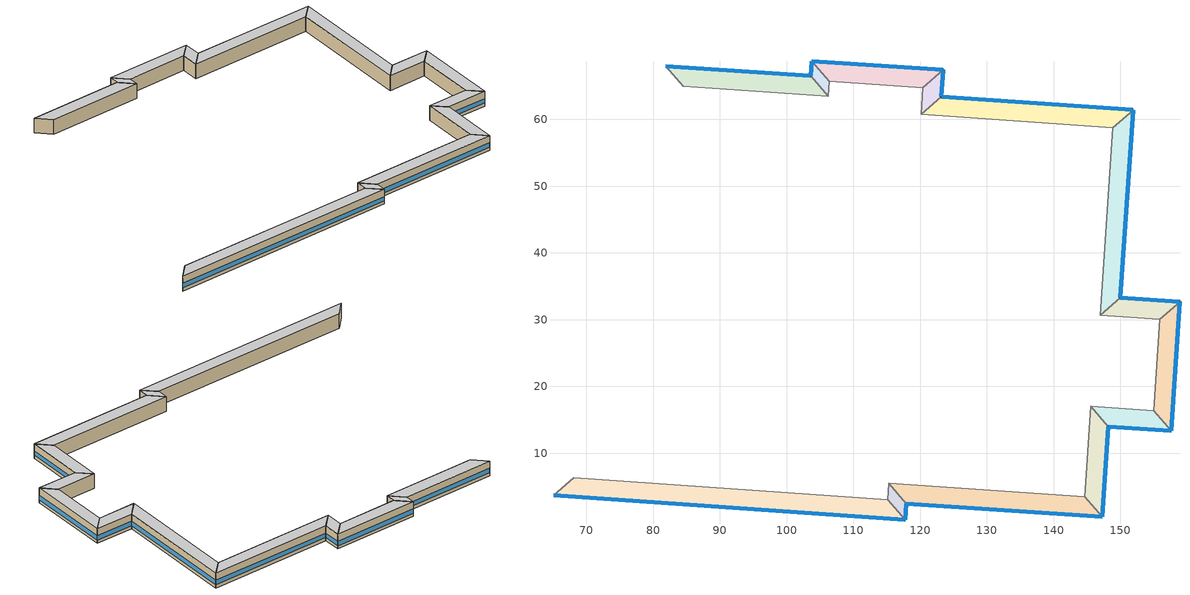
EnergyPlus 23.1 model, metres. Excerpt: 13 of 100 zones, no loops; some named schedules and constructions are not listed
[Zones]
Building Story 2 ThermalZone 10
 floor adiabatic (Typical Interior Floor): 157.59,13.33 148.22,14 145.59,17.01 154.97,16.35 z3.6
 wall outside (Typical Insulated Steel Framed Exterior Wall R-12.99): 148.22,14 157.59,13.33 z3.6:7.2
 wall adiabatic (Typical Interior Wall): 157.59,13.33 154.97,16.35 145.59,17.01 148.22,14 z3.6:7.2
 window (U 0.55 SHGC 0.25): 148.24,13.99 157.57,13.33 z4.36:5.45
 ceiling adiabatic (Typical Interior Ceiling): 154.97,16.35 145.59,17.01 148.22,14 157.59,13.33 z7.2
Building Story 2 ThermalZone 11
 floor adiabatic (Typical Interior Floor): 148.22,14 147.3,0.45 144.67,3.46 145.59,17.01 z3.6
 wall outside (Typical Insulated Steel Framed Exterior Wall R-12.99): 147.3,0.45 148.22,14 z3.6:7.2
 wall adiabatic (Typical Interior Wall): 148.22,14 145.59,17.01 144.67,3.46 147.3,0.45 z3.6:7.2
 window (U 0.55 SHGC 0.25): 147.3,0.47 148.21,13.97 z4.36:5.45
 ceiling adiabatic (Typical Interior Ceiling): 145.59,17.01 144.67,3.46 147.3,0.45 148.22,14 z7.2
Building Story 2 ThermalZone 12
 floor adiabatic (Typical Interior Floor): 147.3,0.45 117.9,2.44 115.27,5.46 144.67,3.46 z3.6
 wall outside (Typical Insulated Steel Framed Exterior Wall R-12.99): 117.9,2.44 147.3,0.45 z3.6:7.2
 wall adiabatic (Typical Interior Wall): 147.3,0.45 144.67,3.46 115.27,5.46 117.9,2.44 z3.6:7.2
 window (U 0.55 SHGC 0.25): 117.93,2.44 147.27,0.45 z4.36:5.44
 ceiling adiabatic (Typical Interior Ceiling): 144.67,3.46 115.27,5.46 117.9,2.44 147.3,0.45 z7.2
Building Story 2 ThermalZone 13
 floor adiabatic (Typical Interior Ceiling): 117.9,2.44 117.74,0 115.11,3.02 115.27,5.46 z3.6
 wall outside (Typical Insulated Steel Framed Exterior Wall R-12.99): 117.74,0 117.9,2.44 z3.6:7.2
 wall adiabatic (Typical Interior Wall): 117.9,2.44 115.27,5.46 115.11,3.02 117.74,0 z3.6:7.2
 window (U 0.55 SHGC 0.25): 117.74,0.03 117.9,2.42 z4.36:5.46
 ceiling adiabatic (Typical Interior Ceiling): 115.27,5.46 115.11,3.02 117.74,0 117.9,2.44 z7.2
Building Story 2 ThermalZone 14
 floor adiabatic (Typical Interior Ceiling): 117.74,0 65.06,3.67 68.09,6.29 115.11,3.02 z3.6
 wall outside (Typical Insulated Steel Framed Exterior Wall R-12.99): 65.06,3.67 117.74,0 z3.6:7.2
 wall adiabatic (Typical Interior Wall): 117.74,0 115.11,3.02 68.09,6.29 65.06,3.67 z3.6:7.2
 window (U 0.55 SHGC 0.25): 65.09,3.66 117.71,0 z4.36:5.44
 ceiling adiabatic (Typical Interior Ceiling): 115.11,3.02 68.09,6.29 65.06,3.67 117.74,0 z7.2
Building Story 2 ThermalZone 2
 floor adiabatic (Typical Interior Floor): 81.9,67.97 103.58,66.53 106.2,63.5 84.54,64.97 z3.6
 wall outside (Typical Insulated Steel Framed Exterior Wall R-12.99): 103.58,66.53 81.9,67.97 z3.6:7.2
 wall adiabatic (Typical Interior Wall): 81.9,67.97 84.54,64.97 106.2,63.5 103.58,66.53 z3.6:7.2
 window (U 0.55 SHGC 0.25): 103.56,66.53 81.92,67.97 z4.36:5.44
 ceiling adiabatic (Typical Interior Ceiling): 84.54,64.97 106.2,63.5 103.58,66.53 81.9,67.97 z7.2
Building Story 2 ThermalZone 3
 floor adiabatic (Typical Interior Floor): 103.58,66.53 103.75,68.75 106.37,65.72 106.2,63.5 z3.6
 wall outside (Typical Insulated Steel Framed Exterior Wall R-12.99): 103.75,68.75 103.58,66.53 z3.6:7.2
 wall adiabatic (Typical Interior Wall): 103.58,66.53 106.2,63.5 106.37,65.72 103.75,68.75 z3.6:7.2
 window (U 0.55 SHGC 0.25): 103.75,68.72 103.59,66.55 z4.36:5.47
 ceiling adiabatic (Typical Interior Ceiling): 106.2,63.5 106.37,65.72 103.75,68.75 103.58,66.53 z7.2
Building Story 2 ThermalZone 4
 floor adiabatic (Typical Interior Floor): 103.75,68.75 123.43,67.41 120.42,64.78 106.37,65.72 z3.6
 wall outside (Typical Insulated Steel Framed Exterior Wall R-12.99): 123.43,67.41 103.75,68.75 z3.6:7.2
 wall adiabatic (Typical Interior Wall): 103.75,68.75 106.37,65.72 120.42,64.78 123.43,67.41 z3.6:7.2
 window (U 0.55 SHGC 0.25): 123.4,67.42 103.78,68.75 z4.36:5.44
 ceiling adiabatic (Typical Interior Ceiling): 106.37,65.72 120.42,64.78 123.43,67.41 103.75,68.75 z7.2
Building Story 2 ThermalZone 5
 floor adiabatic (Typical Interior Floor): 123.43,67.41 123.18,63.42 120.17,60.78 120.42,64.78 z3.6
 wall outside (Typical Insulated Steel Framed Exterior Wall R-12.99): 123.18,63.42 123.43,67.41 z3.6:7.2
 wall adiabatic (Typical Interior Wall): 123.43,67.41 120.42,64.78 120.17,60.78 123.18,63.42 z3.6:7.2
 window (U 0.55 SHGC 0.25): 123.18,63.44 123.43,67.39 z4.36:5.46
 ceiling adiabatic (Typical Interior Ceiling): 120.42,64.78 120.17,60.78 123.18,63.42 123.43,67.41 z7.2
Building Story 2 ThermalZone 6
 floor adiabatic (Typical Interior Floor): 123.18,63.42 151.9,61.42 148.88,58.79 120.17,60.78 z3.6
 wall outside (Typical Insulated Steel Framed Exterior Wall R-12.99): 151.9,61.42 123.18,63.42 z3.6:7.2
 wall adiabatic (Typical Interior Wall): 123.18,63.42 120.17,60.78 148.88,58.79 151.9,61.42 z3.6:7.2
 window (U 0.55 SHGC 0.25): 151.87,61.42 123.2,63.41 z4.36:5.44
 ceiling adiabatic (Typical Interior Ceiling): 120.17,60.78 148.88,58.79 151.9,61.42 123.18,63.42 z7.2
Building Story 2 ThermalZone 7
 floor adiabatic (Typical Interior Floor): 151.9,61.42 149.97,33.32 146.95,30.7 148.88,58.79 z3.6
 wall outside (Typical Insulated Steel Framed Exterior Wall R-12.99): 149.97,33.32 151.9,61.42 z3.6:7.2
 wall adiabatic (Typical Interior Wall): 151.9,61.42 148.88,58.79 146.95,30.7 149.97,33.32 z3.6:7.2
 window (U 0.55 SHGC 0.25): 149.98,33.34 151.9,61.39 z4.36:5.44
 ceiling adiabatic (Typical Interior Ceiling): 148.88,58.79 146.95,30.7 149.97,33.32 151.9,61.42 z7.2
Building Story 2 ThermalZone 8
 floor adiabatic (Typical Interior Floor): 149.97,33.32 158.93,32.65 155.91,30.03 146.95,30.7 z3.6
 wall outside (Typical Insulated Steel Framed Exterior Wall R-12.99): 158.93,32.65 149.97,33.32 z3.6:7.2
 wall adiabatic (Typical Interior Wall): 149.97,33.32 146.95,30.7 155.91,30.03 158.93,32.65 z3.6:7.2
 window (U 0.55 SHGC 0.25): 158.91,32.66 150,33.32 z4.36:5.45
 ceiling adiabatic (Typical Interior Ceiling): 146.95,30.7 155.91,30.03 158.93,32.65 149.97,33.32 z7.2
Building Story 2 ThermalZone 9
 floor adiabatic (Typical Interior Floor): 158.93,32.65 157.59,13.33 154.97,16.35 155.91,30.03 z3.6
 wall outside (Typical Insulated Steel Framed Exterior Wall R-12.99): 157.59,13.33 158.93,32.65 z3.6:7.2
 wall adiabatic (Typical Interior Wall): 158.93,32.65 155.91,30.03 154.97,16.35 157.59,13.33 z3.6:7.2
 window (U 0.55 SHGC 0.25): 157.6,13.35 158.93,32.63 z4.36:5.44
 ceiling adiabatic (Typical Interior Ceiling): 155.91,30.03 154.97,16.35 157.59,13.33 158.93,32.65 z7.2
[Schedule:Week:Daily]
SchoolSecondary BLDG_LIGHT_OFFICE_SCH_2013 Week Rule - Jan4-Jun27: SchoolSecondary BLDG_LIGHT_OFFICE_SCH_2013 Wknd Day, SchoolSecondary BLDG_LIGHT_OFFICE_SCH_2013 Wkdy Day, SchoolSecondary BLDG_LIGHT_OFFICE_SCH_2013 Wkdy Day, SchoolSecondary BLDG_LIGHT_OFFICE_SCH_2013 Wkdy Day, SchoolSecondary BLDG_LIGHT_OFFICE_SCH_2013 Wkdy Day, SchoolSecondary BLDG_LIGHT_OFFICE_SCH_2013 Wkdy Day, SchoolSecondary BLDG_LIGHT_OFFICE_SCH_2013 Wknd Day, SchoolSecondary BLDG_LIGHT_OFFICE_SCH_2013 Default, SchoolSecondary BLDG_LIGHT_OFFICE_SCH_2013 Summer Design Day, SchoolSecondary BLDG_LIGHT_OFFICE_SCH_2013 Winter Design Day, SchoolSecondary BLDG_LIGHT_OFFICE_SCH_2013 Default, SchoolSecondary BLDG_LIGHT_OFFICE_SCH_2013 Default
SchoolSecondary BLDG_LIGHT_OFFICE_SCH_2013 Week Rule - Jun28-Jul4: SchoolSecondary BLDG_LIGHT_OFFICE_SCH_2013 Wknd Day, SchoolSecondary BLDG_LIGHT_OFFICE_SCH_2013 Wkdy Day, SchoolSecondary BLDG_LIGHT_OFFICE_SCH_2013 Wkdy Day, SchoolSecondary BLDG_LIGHT_OFFICE_SCH_2013 Wkdy Day 1, SchoolSecondary BLDG_LIGHT_OFFICE_SCH_2013 Wkdy Day 1, SchoolSecondary BLDG_LIGHT_OFFICE_SCH_2013 Wkdy Day 1, SchoolSecondary BLDG_LIGHT_OFFICE_SCH_2013 Wknd Day 1, SchoolSecondary BLDG_LIGHT_OFFICE_SCH_2013 Default, SchoolSecondary BLDG_LIGHT_OFFICE_SCH_2013 Summer Design Day, SchoolSecondary BLDG_LIGHT_OFFICE_SCH_2013 Winter Design Day, SchoolSecondary BLDG_LIGHT_OFFICE_SCH_2013 Default, SchoolSecondary BLDG_LIGHT_OFFICE_SCH_2013 Default
SchoolSecondary BLDG_LIGHT_OFFICE_SCH_2013 Week Rule - Jul5-Aug29: SchoolSecondary BLDG_LIGHT_OFFICE_SCH_2013 Wknd Day 1, SchoolSecondary BLDG_LIGHT_OFFICE_SCH_2013 Wkdy Day 1, SchoolSecondary BLDG_LIGHT_OFFICE_SCH_2013 Wkdy Day 1, SchoolSecondary BLDG_LIGHT_OFFICE_SCH_2013 Wkdy Day 1, SchoolSecondary BLDG_LIGHT_OFFICE_SCH_2013 Wkdy Day 1, SchoolSecondary BLDG_LIGHT_OFFICE_SCH_2013 Wkdy Day 1, SchoolSecondary BLDG_LIGHT_OFFICE_SCH_2013 Wknd Day 1, SchoolSecondary BLDG_LIGHT_OFFICE_SCH_2013 Default, SchoolSecondary BLDG_LIGHT_OFFICE_SCH_2013 Summer Design Day, SchoolSecondary BLDG_LIGHT_OFFICE_SCH_2013 Winter Design Day, SchoolSecondary BLDG_LIGHT_OFFICE_SCH_2013 Default, SchoolSecondary BLDG_LIGHT_OFFICE_SCH_2013 Default
SchoolSecondary BLDG_LIGHT_OFFICE_SCH_2013 Week Rule - Aug30-Sep5: SchoolSecondary BLDG_LIGHT_OFFICE_SCH_2013 Wknd Day 1, SchoolSecondary BLDG_LIGHT_OFFICE_SCH_2013 Wkdy Day 1, SchoolSecondary BLDG_LIGHT_OFFICE_SCH_2013 Wkdy Day 2, SchoolSecondary BLDG_LIGHT_OFFICE_SCH_2013 Wkdy Day 2, SchoolSecondary BLDG_LIGHT_OFFICE_SCH_2013 Wkdy Day 2, SchoolSecondary BLDG_LIGHT_OFFICE_SCH_2013 Wkdy Day 2, SchoolSecondary BLDG_LIGHT_OFFICE_SCH_2013 Default, SchoolSecondary BLDG_LIGHT_OFFICE_SCH_2013 Default, SchoolSecondary BLDG_LIGHT_OFFICE_SCH_2013 Summer Design Day, SchoolSecondary BLDG_LIGHT_OFFICE_SCH_2013 Winter Design Day, SchoolSecondary BLDG_LIGHT_OFFICE_SCH_2013 Default, SchoolSecondary BLDG_LIGHT_OFFICE_SCH_2013 Default
SchoolSecondary BLDG_LIGHT_OFFICE_SCH_2013 Week Rule - Sep6-Dec31: SchoolSecondary BLDG_LIGHT_OFFICE_SCH_2013 Default, SchoolSecondary BLDG_LIGHT_OFFICE_SCH_2013 Wkdy Day 2, SchoolSecondary BLDG_LIGHT_OFFICE_SCH_2013 Wkdy Day 2, SchoolSecondary BLDG_LIGHT_OFFICE_SCH_2013 Wkdy Day 2, SchoolSecondary BLDG_LIGHT_OFFICE_SCH_2013 Wkdy Day 2, SchoolSecondary BLDG_LIGHT_OFFICE_SCH_2013 Wkdy Day 2, SchoolSecondary BLDG_LIGHT_OFFICE_SCH_2013 Default, SchoolSecondary BLDG_LIGHT_OFFICE_SCH_2013 Default, SchoolSecondary BLDG_LIGHT_OFFICE_SCH_2013 Summer Design Day, SchoolSecondary BLDG_LIGHT_OFFICE_SCH_2013 Winter Design Day, SchoolSecondary BLDG_LIGHT_OFFICE_SCH_2013 Default, SchoolSecondary BLDG_LIGHT_OFFICE_SCH_2013 Default
SchoolSecondary BLDG_LIGHT_BATH_SCH_2013 Week Rule - Jan1-Jan3: SchoolSecondary BLDG_LIGHT_BATH_SCH_2013 Wkdy Day, SchoolSecondary BLDG_LIGHT_BATH_SCH_2013 Wkdy Day, SchoolSecondary BLDG_LIGHT_BATH_SCH_2013 Wkdy Day, SchoolSecondary BLDG_LIGHT_BATH_SCH_2013 Wkdy Day, SchoolSecondary BLDG_LIGHT_BATH_SCH_2013 Wkdy Day, SchoolSecondary BLDG_LIGHT_BATH_SCH_2013 Wkdy Day, SchoolSecondary BLDG_LIGHT_BATH_SCH_2013 Wknd Day, SchoolSecondary BLDG_LIGHT_BATH_SCH_2013 Default, SchoolSecondary BLDG_LIGHT_BATH_SCH_2013 Summer Design Day, SchoolSecondary BLDG_LIGHT_BATH_SCH_2013 Winter Design Day, SchoolSecondary BLDG_LIGHT_BATH_SCH_2013 Default, SchoolSecondary BLDG_LIGHT_BATH_SCH_2013 Default
SchoolSecondary BLDG_LIGHT_BATH_SCH_2013 Week Rule - Jan4-Jun27: SchoolSecondary BLDG_LIGHT_BATH_SCH_2013 Wknd Day, SchoolSecondary BLDG_LIGHT_BATH_SCH_2013 Wkdy Day, SchoolSecondary BLDG_LIGHT_BATH_SCH_2013 Wkdy Day, SchoolSecondary BLDG_LIGHT_BATH_SCH_2013 Wkdy Day, SchoolSecondary BLDG_LIGHT_BATH_SCH_2013 Wkdy Day, SchoolSecondary BLDG_LIGHT_BATH_SCH_2013 Wkdy Day, SchoolSecondary BLDG_LIGHT_BATH_SCH_2013 Wknd Day, SchoolSecondary BLDG_LIGHT_BATH_SCH_2013 Default, SchoolSecondary BLDG_LIGHT_BATH_SCH_2013 Summer Design Day, SchoolSecondary BLDG_LIGHT_BATH_SCH_2013 Winter Design Day, SchoolSecondary BLDG_LIGHT_BATH_SCH_2013 Default, SchoolSecondary BLDG_LIGHT_BATH_SCH_2013 Default
SchoolSecondary BLDG_LIGHT_BATH_SCH_2013 Week Rule - Jun28-Jul4: SchoolSecondary BLDG_LIGHT_BATH_SCH_2013 Wknd Day, SchoolSecondary BLDG_LIGHT_BATH_SCH_2013 Wkdy Day, SchoolSecondary BLDG_LIGHT_BATH_SCH_2013 Wkdy Day, SchoolSecondary BLDG_LIGHT_BATH_SCH_2013 Wkdy Day 1, SchoolSecondary BLDG_LIGHT_BATH_SCH_2013 Wkdy Day 1, SchoolSecondary BLDG_LIGHT_BATH_SCH_2013 Wkdy Day 1, SchoolSecondary BLDG_LIGHT_BATH_SCH_2013 Wknd Day 1, SchoolSecondary BLDG_LIGHT_BATH_SCH_2013 Default, SchoolSecondary BLDG_LIGHT_BATH_SCH_2013 Summer Design Day, SchoolSecondary BLDG_LIGHT_BATH_SCH_2013 Winter Design Day, SchoolSecondary BLDG_LIGHT_BATH_SCH_2013 Default, SchoolSecondary BLDG_LIGHT_BATH_SCH_2013 Default
SchoolSecondary BLDG_LIGHT_BATH_SCH_2013 Week Rule - Jul5-Aug29: SchoolSecondary BLDG_LIGHT_BATH_SCH_2013 Wknd Day 1, SchoolSecondary BLDG_LIGHT_BATH_SCH_2013 Wkdy Day 1, SchoolSecondary BLDG_LIGHT_BATH_SCH_2013 Wkdy Day 1, SchoolSecondary BLDG_LIGHT_BATH_SCH_2013 Wkdy Day 1, SchoolSecondary BLDG_LIGHT_BATH_SCH_2013 Wkdy Day 1, SchoolSecondary BLDG_LIGHT_BATH_SCH_2013 Wkdy Day 1, SchoolSecondary BLDG_LIGHT_BATH_SCH_2013 Wknd Day 1, SchoolSecondary BLDG_LIGHT_BATH_SCH_2013 Default, SchoolSecondary BLDG_LIGHT_BATH_SCH_2013 Summer Design Day, SchoolSecondary BLDG_LIGHT_BATH_SCH_2013 Winter Design Day, SchoolSecondary BLDG_LIGHT_BATH_SCH_2013 Default, SchoolSecondary BLDG_LIGHT_BATH_SCH_2013 Default
SchoolSecondary BLDG_LIGHT_BATH_SCH_2013 Week Rule - Aug30-Sep5: SchoolSecondary BLDG_LIGHT_BATH_SCH_2013 Wknd Day 1, SchoolSecondary BLDG_LIGHT_BATH_SCH_2013 Wkdy Day 1, SchoolSecondary BLDG_LIGHT_BATH_SCH_2013 Wkdy Day 2, SchoolSecondary BLDG_LIGHT_BATH_SCH_2013 Wkdy Day 2, SchoolSecondary BLDG_LIGHT_BATH_SCH_2013 Wkdy Day 2, SchoolSecondary BLDG_LIGHT_BATH_SCH_2013 Wkdy Day 2, SchoolSecondary BLDG_LIGHT_BATH_SCH_2013 Default, SchoolSecondary BLDG_LIGHT_BATH_SCH_2013 Default, SchoolSecondary BLDG_LIGHT_BATH_SCH_2013 Summer Design Day, SchoolSecondary BLDG_LIGHT_BATH_SCH_2013 Winter Design Day, SchoolSecondary BLDG_LIGHT_BATH_SCH_2013 Default, SchoolSecondary BLDG_LIGHT_BATH_SCH_2013 Default
SchoolSecondary BLDG_LIGHT_BATH_SCH_2013 Week Rule - Sep6-Dec31: SchoolSecondary BLDG_LIGHT_BATH_SCH_2013 Default, SchoolSecondary BLDG_LIGHT_BATH_SCH_2013 Wkdy Day 2, SchoolSecondary BLDG_LIGHT_BATH_SCH_2013 Wkdy Day 2, SchoolSecondary BLDG_LIGHT_BATH_SCH_2013 Wkdy Day 2, SchoolSecondary BLDG_LIGHT_BATH_SCH_2013 Wkdy Day 2, SchoolSecondary BLDG_LIGHT_BATH_SCH_2013 Wkdy Day 2, SchoolSecondary BLDG_LIGHT_BATH_SCH_2013 Default, SchoolSecondary BLDG_LIGHT_BATH_SCH_2013 Default, SchoolSecondary BLDG_LIGHT_BATH_SCH_2013 Summer Design Day, SchoolSecondary BLDG_LIGHT_BATH_SCH_2013 Winter Design Day, SchoolSecondary BLDG_LIGHT_BATH_SCH_2013 Default, SchoolSecondary BLDG_LIGHT_BATH_SCH_2013 Default
SchoolSecondary BLDG_OCC_SCH_Auditorium Week Rule - Jan1-Jan3: SchoolSecondary BLDG_OCC_SCH_Auditorium Wkdy|SmrDsn Day, SchoolSecondary BLDG_OCC_SCH_Auditorium Wkdy|SmrDsn Day, SchoolSecondary BLDG_OCC_SCH_Auditorium Wkdy|SmrDsn Day, SchoolSecondary BLDG_OCC_SCH_Auditorium Wkdy|SmrDsn Day, SchoolSecondary BLDG_OCC_SCH_Auditorium Wkdy|SmrDsn Day, SchoolSecondary BLDG_OCC_SCH_Auditorium Wkdy|SmrDsn Day, SchoolSecondary BLDG_OCC_SCH_Auditorium Wknd Day, SchoolSecondary BLDG_OCC_SCH_Auditorium Default, SchoolSecondary BLDG_OCC_SCH_Auditorium Summer Design Day, SchoolSecondary BLDG_OCC_SCH_Auditorium Winter Design Day, SchoolSecondary BLDG_OCC_SCH_Auditorium Default, SchoolSecondary BLDG_OCC_SCH_Auditorium Default
SchoolSecondary BLDG_OCC_SCH_Auditorium Week Rule - Jan4-Jun27: SchoolSecondary BLDG_OCC_SCH_Auditorium Wknd Day, SchoolSecondary BLDG_OCC_SCH_Auditorium Wkdy|SmrDsn Day, SchoolSecondary BLDG_OCC_SCH_Auditorium Wkdy|SmrDsn Day, SchoolSecondary BLDG_OCC_SCH_Auditorium Wkdy|SmrDsn Day, SchoolSecondary BLDG_OCC_SCH_Auditorium Wkdy|SmrDsn Day, SchoolSecondary BLDG_OCC_SCH_Auditorium Wkdy|SmrDsn Day, SchoolSecondary BLDG_OCC_SCH_Auditorium Wknd Day, SchoolSecondary BLDG_OCC_SCH_Auditorium Default, SchoolSecondary BLDG_OCC_SCH_Auditorium Summer Design Day, SchoolSecondary BLDG_OCC_SCH_Auditorium Winter Design Day, SchoolSecondary BLDG_OCC_SCH_Auditorium Default, SchoolSecondary BLDG_OCC_SCH_Auditorium Default
SchoolSecondary BLDG_OCC_SCH_Auditorium Week Rule - Jun28-Jul4: SchoolSecondary BLDG_OCC_SCH_Auditorium Wknd Day, SchoolSecondary BLDG_OCC_SCH_Auditorium Wkdy|SmrDsn Day, SchoolSecondary BLDG_OCC_SCH_Auditorium Wkdy|SmrDsn Day, SchoolSecondary BLDG_OCC_SCH_Auditorium Wkdy|SmrDsn Day 1, SchoolSecondary BLDG_OCC_SCH_Auditorium Wkdy|SmrDsn Day 1, SchoolSecondary BLDG_OCC_SCH_Auditorium Wkdy|SmrDsn Day 1, SchoolSecondary BLDG_OCC_SCH_Auditorium Wknd Day 1, SchoolSecondary BLDG_OCC_SCH_Auditorium Default, SchoolSecondary BLDG_OCC_SCH_Auditorium Summer Design Day, SchoolSecondary BLDG_OCC_SCH_Auditorium Winter Design Day, SchoolSecondary BLDG_OCC_SCH_Auditorium Default, SchoolSecondary BLDG_OCC_SCH_Auditorium Default
SchoolSecondary BLDG_OCC_SCH_Auditorium Week Rule - Jul5-Aug29: SchoolSecondary BLDG_OCC_SCH_Auditorium Wknd Day 1, SchoolSecondary BLDG_OCC_SCH_Auditorium Wkdy|SmrDsn Day 1, SchoolSecondary BLDG_OCC_SCH_Auditorium Wkdy|SmrDsn Day 1, SchoolSecondary BLDG_OCC_SCH_Auditorium Wkdy|SmrDsn Day 1, SchoolSecondary BLDG_OCC_SCH_Auditorium Wkdy|SmrDsn Day 1, SchoolSecondary BLDG_OCC_SCH_Auditorium Wkdy|SmrDsn Day 1, SchoolSecondary BLDG_OCC_SCH_Auditorium Wknd Day 1, SchoolSecondary BLDG_OCC_SCH_Auditorium Default, SchoolSecondary BLDG_OCC_SCH_Auditorium Summer Design Day, SchoolSecondary BLDG_OCC_SCH_Auditorium Winter Design Day, SchoolSecondary BLDG_OCC_SCH_Auditorium Default, SchoolSecondary BLDG_OCC_SCH_Auditorium Default
SchoolSecondary BLDG_OCC_SCH_Auditorium Week Rule - Aug30-Sep5: SchoolSecondary BLDG_OCC_SCH_Auditorium Wknd Day 1, SchoolSecondary BLDG_OCC_SCH_Auditorium Wkdy|SmrDsn Day 1, SchoolSecondary BLDG_OCC_SCH_Auditorium Wkdy|SmrDsn Day 2, SchoolSecondary BLDG_OCC_SCH_Auditorium Wkdy|SmrDsn Day 2, SchoolSecondary BLDG_OCC_SCH_Auditorium Wkdy|SmrDsn Day 2, SchoolSecondary BLDG_OCC_SCH_Auditorium Wkdy|SmrDsn Day 2, SchoolSecondary BLDG_OCC_SCH_Auditorium Default, SchoolSecondary BLDG_OCC_SCH_Auditorium Default, SchoolSecondary BLDG_OCC_SCH_Auditorium Summer Design Day, SchoolSecondary BLDG_OCC_SCH_Auditorium Winter Design Day, SchoolSecondary BLDG_OCC_SCH_Auditorium Default, SchoolSecondary BLDG_OCC_SCH_Auditorium Default
SchoolSecondary BLDG_OCC_SCH_Auditorium Week Rule - Sep6-Dec31: SchoolSecondary BLDG_OCC_SCH_Auditorium Default, SchoolSecondary BLDG_OCC_SCH_Auditorium Wkdy|SmrDsn Day 2, SchoolSecondary BLDG_OCC_SCH_Auditorium Wkdy|SmrDsn Day 2, SchoolSecondary BLDG_OCC_SCH_Auditorium Wkdy|SmrDsn Day 2, SchoolSecondary BLDG_OCC_SCH_Auditorium Wkdy|SmrDsn Day 2, SchoolSecondary BLDG_OCC_SCH_Auditorium Wkdy|SmrDsn Day 2, SchoolSecondary BLDG_OCC_SCH_Auditorium Default, SchoolSecondary BLDG_OCC_SCH_Auditorium Default, SchoolSecondary BLDG_OCC_SCH_Auditorium Summer Design Day, SchoolSecondary BLDG_OCC_SCH_Auditorium Winter Design Day, SchoolSecondary BLDG_OCC_SCH_Auditorium Default, SchoolSecondary BLDG_OCC_SCH_Auditorium Default
SchoolSecondary BLDG_OCC_SCH_Cafeteria Week Rule - Jan1-Jan3: SchoolSecondary BLDG_OCC_SCH_Cafeteria Wkdy|SmrDsn Day, SchoolSecondary BLDG_OCC_SCH_Cafeteria Wkdy|SmrDsn Day, SchoolSecondary BLDG_OCC_SCH_Cafeteria Wkdy|SmrDsn Day, SchoolSecondary BLDG_OCC_SCH_Cafeteria Wkdy|SmrDsn Day, SchoolSecondary BLDG_OCC_SCH_Cafeteria Wkdy|SmrDsn Day, SchoolSecondary BLDG_OCC_SCH_Cafeteria Wkdy|SmrDsn Day, SchoolSecondary BLDG_OCC_SCH_Cafeteria Wknd Day, SchoolSecondary BLDG_OCC_SCH_Cafeteria Default, SchoolSecondary BLDG_OCC_SCH_Cafeteria Summer Design Day, SchoolSecondary BLDG_OCC_SCH_Cafeteria Winter Design Day, SchoolSecondary BLDG_OCC_SCH_Cafeteria Default, SchoolSecondary BLDG_OCC_SCH_Cafeteria Default
SchoolSecondary BLDG_OCC_SCH_Cafeteria Week Rule - Jan4-Jun27: SchoolSecondary BLDG_OCC_SCH_Cafeteria Wknd Day, SchoolSecondary BLDG_OCC_SCH_Cafeteria Wkdy|SmrDsn Day, SchoolSecondary BLDG_OCC_SCH_Cafeteria Wkdy|SmrDsn Day, SchoolSecondary BLDG_OCC_SCH_Cafeteria Wkdy|SmrDsn Day, SchoolSecondary BLDG_OCC_SCH_Cafeteria Wkdy|SmrDsn Day, SchoolSecondary BLDG_OCC_SCH_Cafeteria Wkdy|SmrDsn Day, SchoolSecondary BLDG_OCC_SCH_Cafeteria Wknd Day, SchoolSecondary BLDG_OCC_SCH_Cafeteria Default, SchoolSecondary BLDG_OCC_SCH_Cafeteria Summer Design Day, SchoolSecondary BLDG_OCC_SCH_Cafeteria Winter Design Day, SchoolSecondary BLDG_OCC_SCH_Cafeteria Default, SchoolSecondary BLDG_OCC_SCH_Cafeteria Default
SchoolSecondary BLDG_OCC_SCH_Cafeteria Week Rule - Jun28-Jul4: SchoolSecondary BLDG_OCC_SCH_Cafeteria Wknd Day, SchoolSecondary BLDG_OCC_SCH_Cafeteria Wkdy|SmrDsn Day, SchoolSecondary BLDG_OCC_SCH_Cafeteria Wkdy|SmrDsn Day, SchoolSecondary BLDG_OCC_SCH_Cafeteria Wkdy|SmrDsn Day 1, SchoolSecondary BLDG_OCC_SCH_Cafeteria Wkdy|SmrDsn Day 1, SchoolSecondary BLDG_OCC_SCH_Cafeteria Wkdy|SmrDsn Day 1, SchoolSecondary BLDG_OCC_SCH_Cafeteria Wknd Day 1, SchoolSecondary BLDG_OCC_SCH_Cafeteria Default, SchoolSecondary BLDG_OCC_SCH_Cafeteria Summer Design Day, SchoolSecondary BLDG_OCC_SCH_Cafeteria Winter Design Day, SchoolSecondary BLDG_OCC_SCH_Cafeteria Default, SchoolSecondary BLDG_OCC_SCH_Cafeteria Default
SchoolSecondary BLDG_OCC_SCH_Cafeteria Week Rule - Jul5-Aug29: SchoolSecondary BLDG_OCC_SCH_Cafeteria Wknd Day 1, SchoolSecondary BLDG_OCC_SCH_Cafeteria Wkdy|SmrDsn Day 1, SchoolSecondary BLDG_OCC_SCH_Cafeteria Wkdy|SmrDsn Day 1, SchoolSecondary BLDG_OCC_SCH_Cafeteria Wkdy|SmrDsn Day 1, SchoolSecondary BLDG_OCC_SCH_Cafeteria Wkdy|SmrDsn Day 1, SchoolSecondary BLDG_OCC_SCH_Cafeteria Wkdy|SmrDsn Day 1, SchoolSecondary BLDG_OCC_SCH_Cafeteria Wknd Day 1, SchoolSecondary BLDG_OCC_SCH_Cafeteria Default, SchoolSecondary BLDG_OCC_SCH_Cafeteria Summer Design Day, SchoolSecondary BLDG_OCC_SCH_Cafeteria Winter Design Day, SchoolSecondary BLDG_OCC_SCH_Cafeteria Default, SchoolSecondary BLDG_OCC_SCH_Cafeteria Default
SchoolSecondary BLDG_OCC_SCH_Cafeteria Week Rule - Aug30-Sep5: SchoolSecondary BLDG_OCC_SCH_Cafeteria Wknd Day 1, SchoolSecondary BLDG_OCC_SCH_Cafeteria Wkdy|SmrDsn Day 1, SchoolSecondary BLDG_OCC_SCH_Cafeteria Wkdy|SmrDsn Day 2, SchoolSecondary BLDG_OCC_SCH_Cafeteria Wkdy|SmrDsn Day 2, SchoolSecondary BLDG_OCC_SCH_Cafeteria Wkdy|SmrDsn Day 2, SchoolSecondary BLDG_OCC_SCH_Cafeteria Wkdy|SmrDsn Day 2, SchoolSecondary BLDG_OCC_SCH_Cafeteria Default, SchoolSecondary BLDG_OCC_SCH_Cafeteria Default, SchoolSecondary BLDG_OCC_SCH_Cafeteria Summer Design Day, SchoolSecondary BLDG_OCC_SCH_Cafeteria Winter Design Day, SchoolSecondary BLDG_OCC_SCH_Cafeteria Default, SchoolSecondary BLDG_OCC_SCH_Cafeteria Default
SchoolSecondary BLDG_OCC_SCH_Cafeteria Week Rule - Sep6-Dec31: SchoolSecondary BLDG_OCC_SCH_Cafeteria Default, SchoolSecondary BLDG_OCC_SCH_Cafeteria Wkdy|SmrDsn Day 2, SchoolSecondary BLDG_OCC_SCH_Cafeteria Wkdy|SmrDsn Day 2, SchoolSecondary BLDG_OCC_SCH_Cafeteria Wkdy|SmrDsn Day 2, SchoolSecondary BLDG_OCC_SCH_Cafeteria Wkdy|SmrDsn Day 2, SchoolSecondary BLDG_OCC_SCH_Cafeteria Wkdy|SmrDsn Day 2, SchoolSecondary BLDG_OCC_SCH_Cafeteria Default, SchoolSecondary BLDG_OCC_SCH_Cafeteria Default, SchoolSecondary BLDG_OCC_SCH_Cafeteria Summer Design Day, SchoolSecondary BLDG_OCC_SCH_Cafeteria Winter Design Day, SchoolSecondary BLDG_OCC_SCH_Cafeteria Default, SchoolSecondary BLDG_OCC_SCH_Cafeteria Default
SchoolSecondary BLDG_OCC_SCH_Extend Week Rule - Jan1-Jan3: SchoolSecondary BLDG_OCC_SCH_Extend Wkdy|SmrDsn Day, SchoolSecondary BLDG_OCC_SCH_Extend Wkdy|SmrDsn Day, SchoolSecondary BLDG_OCC_SCH_Extend Wkdy|SmrDsn Day, SchoolSecondary BLDG_OCC_SCH_Extend Wkdy|SmrDsn Day, SchoolSecondary BLDG_OCC_SCH_Extend Wkdy|SmrDsn Day, SchoolSecondary BLDG_OCC_SCH_Extend Wkdy|SmrDsn Day, SchoolSecondary BLDG_OCC_SCH_Extend Wknd Day, SchoolSecondary BLDG_OCC_SCH_Extend Default, SchoolSecondary BLDG_OCC_SCH_Extend Summer Design Day, SchoolSecondary BLDG_OCC_SCH_Extend Winter Design Day, SchoolSecondary BLDG_OCC_SCH_Extend Default, SchoolSecondary BLDG_OCC_SCH_Extend Default
SchoolSecondary BLDG_OCC_SCH_Extend Week Rule - Jan4-Jun27: SchoolSecondary BLDG_OCC_SCH_Extend Wknd Day, SchoolSecondary BLDG_OCC_SCH_Extend Wkdy|SmrDsn Day, SchoolSecondary BLDG_OCC_SCH_Extend Wkdy|SmrDsn Day, SchoolSecondary BLDG_OCC_SCH_Extend Wkdy|SmrDsn Day, SchoolSecondary BLDG_OCC_SCH_Extend Wkdy|SmrDsn Day, SchoolSecondary BLDG_OCC_SCH_Extend Wkdy|SmrDsn Day, SchoolSecondary BLDG_OCC_SCH_Extend Wknd Day, SchoolSecondary BLDG_OCC_SCH_Extend Default, SchoolSecondary BLDG_OCC_SCH_Extend Summer Design Day, SchoolSecondary BLDG_OCC_SCH_Extend Winter Design Day, SchoolSecondary BLDG_OCC_SCH_Extend Default, SchoolSecondary BLDG_OCC_SCH_Extend Default
SchoolSecondary BLDG_OCC_SCH_Extend Week Rule - Jun28-Jul4: SchoolSecondary BLDG_OCC_SCH_Extend Wknd Day, SchoolSecondary BLDG_OCC_SCH_Extend Wkdy|SmrDsn Day, SchoolSecondary BLDG_OCC_SCH_Extend Wkdy|SmrDsn Day, SchoolSecondary BLDG_OCC_SCH_Extend Wkdy|SmrDsn Day 1, SchoolSecondary BLDG_OCC_SCH_Extend Wkdy|SmrDsn Day 1, SchoolSecondary BLDG_OCC_SCH_Extend Wkdy|SmrDsn Day 1, SchoolSecondary BLDG_OCC_SCH_Extend Wknd Day 1, SchoolSecondary BLDG_OCC_SCH_Extend Default, SchoolSecondary BLDG_OCC_SCH_Extend Summer Design Day, SchoolSecondary BLDG_OCC_SCH_Extend Winter Design Day, SchoolSecondary BLDG_OCC_SCH_Extend Default, SchoolSecondary BLDG_OCC_SCH_Extend Default
SchoolSecondary BLDG_OCC_SCH_Extend Week Rule - Jul5-Aug29: SchoolSecondary BLDG_OCC_SCH_Extend Wknd Day 1, SchoolSecondary BLDG_OCC_SCH_Extend Wkdy|SmrDsn Day 1, SchoolSecondary BLDG_OCC_SCH_Extend Wkdy|SmrDsn Day 1, SchoolSecondary BLDG_OCC_SCH_Extend Wkdy|SmrDsn Day 1, SchoolSecondary BLDG_OCC_SCH_Extend Wkdy|SmrDsn Day 1, SchoolSecondary BLDG_OCC_SCH_Extend Wkdy|SmrDsn Day 1, SchoolSecondary BLDG_OCC_SCH_Extend Wknd Day 1, SchoolSecondary BLDG_OCC_SCH_Extend Default, SchoolSecondary BLDG_OCC_SCH_Extend Summer Design Day, SchoolSecondary BLDG_OCC_SCH_Extend Winter Design Day, SchoolSecondary BLDG_OCC_SCH_Extend Default, SchoolSecondary BLDG_OCC_SCH_Extend Default
SchoolSecondary BLDG_OCC_SCH_Extend Week Rule - Aug30-Sep5: SchoolSecondary BLDG_OCC_SCH_Extend Wknd Day 1, SchoolSecondary BLDG_OCC_SCH_Extend Wkdy|SmrDsn Day 1, SchoolSecondary BLDG_OCC_SCH_Extend Wkdy|SmrDsn Day 2, SchoolSecondary BLDG_OCC_SCH_Extend Wkdy|SmrDsn Day 2, SchoolSecondary BLDG_OCC_SCH_Extend Wkdy|SmrDsn Day 2, SchoolSecondary BLDG_OCC_SCH_Extend Wkdy|SmrDsn Day 2, SchoolSecondary BLDG_OCC_SCH_Extend Default, SchoolSecondary BLDG_OCC_SCH_Extend Default, SchoolSecondary BLDG_OCC_SCH_Extend Summer Design Day, SchoolSecondary BLDG_OCC_SCH_Extend Winter Design Day, SchoolSecondary BLDG_OCC_SCH_Extend Default, SchoolSecondary BLDG_OCC_SCH_Extend Default
SchoolSecondary BLDG_OCC_SCH_Extend Week Rule - Sep6-Dec31: SchoolSecondary BLDG_OCC_SCH_Extend Default, SchoolSecondary BLDG_OCC_SCH_Extend Wkdy|SmrDsn Day 2, SchoolSecondary BLDG_OCC_SCH_Extend Wkdy|SmrDsn Day 2, SchoolSecondary BLDG_OCC_SCH_Extend Wkdy|SmrDsn Day 2, SchoolSecondary BLDG_OCC_SCH_Extend Wkdy|SmrDsn Day 2, SchoolSecondary BLDG_OCC_SCH_Extend Wkdy|SmrDsn Day 2, SchoolSecondary BLDG_OCC_SCH_Extend Default, SchoolSecondary BLDG_OCC_SCH_Extend Default, SchoolSecondary BLDG_OCC_SCH_Extend Summer Design Day, SchoolSecondary BLDG_OCC_SCH_Extend Winter Design Day, SchoolSecondary BLDG_OCC_SCH_Extend Default, SchoolSecondary BLDG_OCC_SCH_Extend Default
SchoolSecondary BLDG_OCC_SCH_Gym Week Rule - Jan4-Jun27: SchoolSecondary BLDG_OCC_SCH_Gym Wknd Day, SchoolSecondary BLDG_OCC_SCH_Gym Wkdy|SmrDsn Day, SchoolSecondary BLDG_OCC_SCH_Gym Wkdy|SmrDsn Day, SchoolSecondary BLDG_OCC_SCH_Gym Wkdy|SmrDsn Day, SchoolSecondary BLDG_OCC_SCH_Gym Wkdy|SmrDsn Day, SchoolSecondary BLDG_OCC_SCH_Gym Wkdy|SmrDsn Day, SchoolSecondary BLDG_OCC_SCH_Gym Wknd Day, SchoolSecondary BLDG_OCC_SCH_Gym Default, SchoolSecondary BLDG_OCC_SCH_Gym Summer Design Day, SchoolSecondary BLDG_OCC_SCH_Gym Winter Design Day, SchoolSecondary BLDG_OCC_SCH_Gym Default, SchoolSecondary BLDG_OCC_SCH_Gym Default
SchoolSecondary BLDG_OCC_SCH_Gym Week Rule - Jun28-Jul4: SchoolSecondary BLDG_OCC_SCH_Gym Wknd Day, SchoolSecondary BLDG_OCC_SCH_Gym Wkdy|SmrDsn Day, SchoolSecondary BLDG_OCC_SCH_Gym Wkdy|SmrDsn Day, SchoolSecondary BLDG_OCC_SCH_Gym Wkdy|SmrDsn Day 1, SchoolSecondary BLDG_OCC_SCH_Gym Wkdy|SmrDsn Day 1, SchoolSecondary BLDG_OCC_SCH_Gym Wkdy|SmrDsn Day 1, SchoolSecondary BLDG_OCC_SCH_Gym Wknd Day 1, SchoolSecondary BLDG_OCC_SCH_Gym Default, SchoolSecondary BLDG_OCC_SCH_Gym Summer Design Day, SchoolSecondary BLDG_OCC_SCH_Gym Winter Design Day, SchoolSecondary BLDG_OCC_SCH_Gym Default, SchoolSecondary BLDG_OCC_SCH_Gym Default
SchoolSecondary BLDG_OCC_SCH_Gym Week Rule - Jul5-Aug29: SchoolSecondary BLDG_OCC_SCH_Gym Wknd Day 1, SchoolSecondary BLDG_OCC_SCH_Gym Wkdy|SmrDsn Day 1, SchoolSecondary BLDG_OCC_SCH_Gym Wkdy|SmrDsn Day 1, SchoolSecondary BLDG_OCC_SCH_Gym Wkdy|SmrDsn Day 1, SchoolSecondary BLDG_OCC_SCH_Gym Wkdy|SmrDsn Day 1, SchoolSecondary BLDG_OCC_SCH_Gym Wkdy|SmrDsn Day 1, SchoolSecondary BLDG_OCC_SCH_Gym Wknd Day 1, SchoolSecondary BLDG_OCC_SCH_Gym Default, SchoolSecondary BLDG_OCC_SCH_Gym Summer Design Day, SchoolSecondary BLDG_OCC_SCH_Gym Winter Design Day, SchoolSecondary BLDG_OCC_SCH_Gym Default, SchoolSecondary BLDG_OCC_SCH_Gym Default
SchoolSecondary BLDG_OCC_SCH_Gym Week Rule - Aug30-Sep5: SchoolSecondary BLDG_OCC_SCH_Gym Wknd Day 1, SchoolSecondary BLDG_OCC_SCH_Gym Wkdy|SmrDsn Day 1, SchoolSecondary BLDG_OCC_SCH_Gym Wkdy|SmrDsn Day 2, SchoolSecondary BLDG_OCC_SCH_Gym Wkdy|SmrDsn Day 2, SchoolSecondary BLDG_OCC_SCH_Gym Wkdy|SmrDsn Day 2, SchoolSecondary BLDG_OCC_SCH_Gym Wkdy|SmrDsn Day 2, SchoolSecondary BLDG_OCC_SCH_Gym Default, SchoolSecondary BLDG_OCC_SCH_Gym Default, SchoolSecondary BLDG_OCC_SCH_Gym Summer Design Day, SchoolSecondary BLDG_OCC_SCH_Gym Winter Design Day, SchoolSecondary BLDG_OCC_SCH_Gym Default, SchoolSecondary BLDG_OCC_SCH_Gym Default
SchoolSecondary BLDG_OCC_SCH_Gym Week Rule - Sep6-Dec31: SchoolSecondary BLDG_OCC_SCH_Gym Default, SchoolSecondary BLDG_OCC_SCH_Gym Wkdy|SmrDsn Day 2, SchoolSecondary BLDG_OCC_SCH_Gym Wkdy|SmrDsn Day 2, SchoolSecondary BLDG_OCC_SCH_Gym Wkdy|SmrDsn Day 2, SchoolSecondary BLDG_OCC_SCH_Gym Wkdy|SmrDsn Day 2, SchoolSecondary BLDG_OCC_SCH_Gym Wkdy|SmrDsn Day 2, SchoolSecondary BLDG_OCC_SCH_Gym Default, SchoolSecondary BLDG_OCC_SCH_Gym Default, SchoolSecondary BLDG_OCC_SCH_Gym Summer Design Day, SchoolSecondary BLDG_OCC_SCH_Gym Winter Design Day, SchoolSecondary BLDG_OCC_SCH_Gym Default, SchoolSecondary BLDG_OCC_SCH_Gym Default
SchoolSecondary BLDG_OCC_SCH_Offices Week Rule - Jan1-Jan3: SchoolSecondary BLDG_OCC_SCH_Offices Wkdy|SmrDsn Day, SchoolSecondary BLDG_OCC_SCH_Offices Wkdy|SmrDsn Day, SchoolSecondary BLDG_OCC_SCH_Offices Wkdy|SmrDsn Day, SchoolSecondary BLDG_OCC_SCH_Offices Wkdy|SmrDsn Day, SchoolSecondary BLDG_OCC_SCH_Offices Wkdy|SmrDsn Day, SchoolSecondary BLDG_OCC_SCH_Offices Wkdy|SmrDsn Day, SchoolSecondary BLDG_OCC_SCH_Offices Wknd Day, SchoolSecondary BLDG_OCC_SCH_Offices Default, SchoolSecondary BLDG_OCC_SCH_Offices Summer Design Day, SchoolSecondary BLDG_OCC_SCH_Offices Winter Design Day, SchoolSecondary BLDG_OCC_SCH_Offices Default, SchoolSecondary BLDG_OCC_SCH_Offices Default
SchoolSecondary BLDG_OCC_SCH_Offices Week Rule - Jan4-Jun27: SchoolSecondary BLDG_OCC_SCH_Offices Wknd Day, SchoolSecondary BLDG_OCC_SCH_Offices Wkdy|SmrDsn Day, SchoolSecondary BLDG_OCC_SCH_Offices Wkdy|SmrDsn Day, SchoolSecondary BLDG_OCC_SCH_Offices Wkdy|SmrDsn Day, SchoolSecondary BLDG_OCC_SCH_Offices Wkdy|SmrDsn Day, SchoolSecondary BLDG_OCC_SCH_Offices Wkdy|SmrDsn Day, SchoolSecondary BLDG_OCC_SCH_Offices Wknd Day, SchoolSecondary BLDG_OCC_SCH_Offices Default, SchoolSecondary BLDG_OCC_SCH_Offices Summer Design Day, SchoolSecondary BLDG_OCC_SCH_Offices Winter Design Day, SchoolSecondary BLDG_OCC_SCH_Offices Default, SchoolSecondary BLDG_OCC_SCH_Offices Default
SchoolSecondary BLDG_OCC_SCH_Offices Week Rule - Jun28-Jul4: SchoolSecondary BLDG_OCC_SCH_Offices Wknd Day, SchoolSecondary BLDG_OCC_SCH_Offices Wkdy|SmrDsn Day, SchoolSecondary BLDG_OCC_SCH_Offices Wkdy|SmrDsn Day, SchoolSecondary BLDG_OCC_SCH_Offices Wkdy|SmrDsn Day 1, SchoolSecondary BLDG_OCC_SCH_Offices Wkdy|SmrDsn Day 1, SchoolSecondary BLDG_OCC_SCH_Offices Wkdy|SmrDsn Day 1, SchoolSecondary BLDG_OCC_SCH_Offices Wknd Day 1, SchoolSecondary BLDG_OCC_SCH_Offices Default, SchoolSecondary BLDG_OCC_SCH_Offices Summer Design Day, SchoolSecondary BLDG_OCC_SCH_Offices Winter Design Day, SchoolSecondary BLDG_OCC_SCH_Offices Default, SchoolSecondary BLDG_OCC_SCH_Offices Default
SchoolSecondary BLDG_OCC_SCH_Offices Week Rule - Jul5-Aug29: SchoolSecondary BLDG_OCC_SCH_Offices Wknd Day 1, SchoolSecondary BLDG_OCC_SCH_Offices Wkdy|SmrDsn Day 1, SchoolSecondary BLDG_OCC_SCH_Offices Wkdy|SmrDsn Day 1, SchoolSecondary BLDG_OCC_SCH_Offices Wkdy|SmrDsn Day 1, SchoolSecondary BLDG_OCC_SCH_Offices Wkdy|SmrDsn Day 1, SchoolSecondary BLDG_OCC_SCH_Offices Wkdy|SmrDsn Day 1, SchoolSecondary BLDG_OCC_SCH_Offices Wknd Day 1, SchoolSecondary BLDG_OCC_SCH_Offices Default, SchoolSecondary BLDG_OCC_SCH_Offices Summer Design Day, SchoolSecondary BLDG_OCC_SCH_Offices Winter Design Day, SchoolSecondary BLDG_OCC_SCH_Offices Default, SchoolSecondary BLDG_OCC_SCH_Offices Default
SchoolSecondary BLDG_OCC_SCH_Offices Week Rule - Aug30-Sep5: SchoolSecondary BLDG_OCC_SCH_Offices Wknd Day 1, SchoolSecondary BLDG_OCC_SCH_Offices Wkdy|SmrDsn Day 1, SchoolSecondary BLDG_OCC_SCH_Offices Wkdy|SmrDsn Day 2, SchoolSecondary BLDG_OCC_SCH_Offices Wkdy|SmrDsn Day 2, SchoolSecondary BLDG_OCC_SCH_Offices Wkdy|SmrDsn Day 2, SchoolSecondary BLDG_OCC_SCH_Offices Wkdy|SmrDsn Day 2, SchoolSecondary BLDG_OCC_SCH_Offices Default, SchoolSecondary BLDG_OCC_SCH_Offices Default, SchoolSecondary BLDG_OCC_SCH_Offices Summer Design Day, SchoolSecondary BLDG_OCC_SCH_Offices Winter Design Day, SchoolSecondary BLDG_OCC_SCH_Offices Default, SchoolSecondary BLDG_OCC_SCH_Offices Default
SchoolSecondary BLDG_OCC_SCH_Offices Week Rule - Sep6-Dec31: SchoolSecondary BLDG_OCC_SCH_Offices Default, SchoolSecondary BLDG_OCC_SCH_Offices Wkdy|SmrDsn Day 2, SchoolSecondary BLDG_OCC_SCH_Offices Wkdy|SmrDsn Day 2, SchoolSecondary BLDG_OCC_SCH_Offices Wkdy|SmrDsn Day 2, SchoolSecondary BLDG_OCC_SCH_Offices Wkdy|SmrDsn Day 2, SchoolSecondary BLDG_OCC_SCH_Offices Wkdy|SmrDsn Day 2, SchoolSecondary BLDG_OCC_SCH_Offices Default, SchoolSecondary BLDG_OCC_SCH_Offices Default, SchoolSecondary BLDG_OCC_SCH_Offices Summer Design Day, SchoolSecondary BLDG_OCC_SCH_Offices Winter Design Day, SchoolSecondary BLDG_OCC_SCH_Offices Default, SchoolSecondary BLDG_OCC_SCH_Offices Default
Elevator Schedule 3 Week Rule - Jan1-Jan3: 75 space(s) Occ Sch Thursday 19, 75 space(s) Occ Sch Thursday 19, 75 space(s) Occ Sch Thursday 19, 75 space(s) Occ Sch Thursday 19, 75 space(s) Occ Sch Thursday 19, 75 space(s) Occ Sch Friday 19, 75 space(s) Occ Sch Saturday 3, 75 space(s) Occ Sch Default 3, 75 space(s) Occ Sch Summer Design Day 3, 75 space(s) Occ Sch Winter Design Day 3, 75 space(s) Occ Sch Default 3, 75 space(s) Occ Sch Default 3
Elevator Schedule 3 Week Rule - Jan4-Jun13: 75 space(s) Occ Sch Sunday 3, 75 space(s) Occ Sch Default 3, 75 space(s) Occ Sch Tuesday 19, 75 space(s) Occ Sch Wednesday 19, 75 space(s) Occ Sch Thursday 19, 75 space(s) Occ Sch Friday 19, 75 space(s) Occ Sch Saturday 3, 75 space(s) Occ Sch Default 3, 75 space(s) Occ Sch Summer Design Day 3, 75 space(s) Occ Sch Winter Design Day 3, 75 space(s) Occ Sch Default 3, 75 space(s) Occ Sch Default 3
Elevator Schedule 3 Week Rule - Jun14-Jun20: 75 space(s) Occ Sch Sunday 3, 75 space(s) Occ Sch Default 3, 75 space(s) Occ Sch Tuesday 18, 75 space(s) Occ Sch Wednesday 18, 75 space(s) Occ Sch Thursday 18, 75 space(s) Occ Sch Friday 18, 75 space(s) Occ Sch Saturday 3, 75 space(s) Occ Sch Default 3, 75 space(s) Occ Sch Summer Design Day 3, 75 space(s) Occ Sch Winter Design Day 3, 75 space(s) Occ Sch Default 3, 75 space(s) Occ Sch Default 3
Elevator Schedule 3 Week Rule - Jun21-Jun27: 75 space(s) Occ Sch Sunday 3, 75 space(s) Occ Sch Monday 16, 75 space(s) Occ Sch Tuesday 18, 75 space(s) Occ Sch Wednesday 18, 75 space(s) Occ Sch Thursday 18, 75 space(s) Occ Sch Friday 18, 75 space(s) Occ Sch Saturday 3, 75 space(s) Occ Sch Default 3, 75 space(s) Occ Sch Summer Design Day 3, 75 space(s) Occ Sch Winter Design Day 3, 75 space(s) Occ Sch Default 3, 75 space(s) Occ Sch Default 3
Elevator Schedule 3 Week Rule - Jun28-Jul4: 75 space(s) Occ Sch Sunday 3, 75 space(s) Occ Sch Monday 16, 75 space(s) Occ Sch Tuesday 18, 75 space(s) Occ Sch Wednesday 17, 75 space(s) Occ Sch Thursday 17, 75 space(s) Occ Sch Friday 17, 75 space(s) Occ Sch Saturday 3, 75 space(s) Occ Sch Default 3, 75 space(s) Occ Sch Summer Design Day 3, 75 space(s) Occ Sch Winter Design Day 3, 75 space(s) Occ Sch Default 3, 75 space(s) Occ Sch Default 3
Elevator Schedule 3 Week Rule - Jul5-Aug29: 75 space(s) Occ Sch Sunday 3, 75 space(s) Occ Sch Monday 15, 75 space(s) Occ Sch Tuesday 17, 75 space(s) Occ Sch Wednesday 17, 75 space(s) Occ Sch Thursday 17, 75 space(s) Occ Sch Friday 17, 75 space(s) Occ Sch Saturday 3, 75 space(s) Occ Sch Default 3, 75 space(s) Occ Sch Summer Design Day 3, 75 space(s) Occ Sch Winter Design Day 3, 75 space(s) Occ Sch Default 3, 75 space(s) Occ Sch Default 3
Elevator Schedule 3 Week Rule - Aug30-Sep5: 75 space(s) Occ Sch Sunday 3, 75 space(s) Occ Sch Monday 15, 75 space(s) Occ Sch Tuesday 16, 75 space(s) Occ Sch Wednesday 16, 75 space(s) Occ Sch Thursday 16, 75 space(s) Occ Sch Friday 16, 75 space(s) Occ Sch Saturday 3, 75 space(s) Occ Sch Default 3, 75 space(s) Occ Sch Summer Design Day 3, 75 space(s) Occ Sch Winter Design Day 3, 75 space(s) Occ Sch Default 3, 75 space(s) Occ Sch Default 3
Elevator Schedule 3 Week Rule - Sep6-Sep12: 75 space(s) Occ Sch Sunday 3, 75 space(s) Occ Sch Monday 14, 75 space(s) Occ Sch Tuesday 16, 75 space(s) Occ Sch Wednesday 16, 75 space(s) Occ Sch Thursday 16, 75 space(s) Occ Sch Friday 16, 75 space(s) Occ Sch Saturday 3, 75 space(s) Occ Sch Default 3, 75 space(s) Occ Sch Summer Design Day 3, 75 space(s) Occ Sch Winter Design Day 3, 75 space(s) Occ Sch Default 3, 75 space(s) Occ Sch Default 3
Elevator Schedule 3 Week Rule - Sep13-Sep19: 75 space(s) Occ Sch Sunday 3, 75 space(s) Occ Sch Monday 14, 75 space(s) Occ Sch Tuesday 16, 75 space(s) Occ Sch Wednesday 15, 75 space(s) Occ Sch Thursday 15, 75 space(s) Occ Sch Friday 15, 75 space(s) Occ Sch Saturday 3, 75 space(s) Occ Sch Default 3, 75 space(s) Occ Sch Summer Design Day 3, 75 space(s) Occ Sch Winter Design Day 3, 75 space(s) Occ Sch Default 3, 75 space(s) Occ Sch Default 3
Elevator Schedule 3 Week Rule - Sep20-Dec31: 75 space(s) Occ Sch Sunday 3, 75 space(s) Occ Sch Monday 13, 75 space(s) Occ Sch Tuesday 15, 75 space(s) Occ Sch Wednesday 15, 75 space(s) Occ Sch Thursday 15, 75 space(s) Occ Sch Friday 15, 75 space(s) Occ Sch Saturday 3, 75 space(s) Occ Sch Default 3, 75 space(s) Occ Sch Summer Design Day 3, 75 space(s) Occ Sch Winter Design Day 3, 75 space(s) Occ Sch Default 3, 75 space(s) Occ Sch Default 3
Elevator Schedule 1 Week Rule - Jan1-Jan3: 75 space(s) Occ Sch Thursday 9, 75 space(s) Occ Sch Thursday 9, 75 space(s) Occ Sch Thursday 9, 75 space(s) Occ Sch Thursday 9, 75 space(s) Occ Sch Thursday 9, 75 space(s) Occ Sch Friday 9, 75 space(s) Occ Sch Saturday 1, 75 space(s) Occ Sch Default 1, 75 space(s) Occ Sch Summer Design Day 1, 75 space(s) Occ Sch Winter Design Day 1, 75 space(s) Occ Sch Default 1, 75 space(s) Occ Sch Default 1
Elevator Schedule 1 Week Rule - Jan4-Jun13: 75 space(s) Occ Sch Sunday 1, 75 space(s) Occ Sch Default 1, 75 space(s) Occ Sch Tuesday 9, 75 space(s) Occ Sch Wednesday 9, 75 space(s) Occ Sch Thursday 9, 75 space(s) Occ Sch Friday 9, 75 space(s) Occ Sch Saturday 1, 75 space(s) Occ Sch Default 1, 75 space(s) Occ Sch Summer Design Day 1, 75 space(s) Occ Sch Winter Design Day 1, 75 space(s) Occ Sch Default 1, 75 space(s) Occ Sch Default 1
Elevator Schedule 1 Week Rule - Jun14-Jun20: 75 space(s) Occ Sch Sunday 1, 75 space(s) Occ Sch Default 1, 75 space(s) Occ Sch Tuesday 8, 75 space(s) Occ Sch Wednesday 8, 75 space(s) Occ Sch Thursday 8, 75 space(s) Occ Sch Friday 8, 75 space(s) Occ Sch Saturday 1, 75 space(s) Occ Sch Default 1, 75 space(s) Occ Sch Summer Design Day 1, 75 space(s) Occ Sch Winter Design Day 1, 75 space(s) Occ Sch Default 1, 75 space(s) Occ Sch Default 1
Elevator Schedule 1 Week Rule - Jun21-Jun27: 75 space(s) Occ Sch Sunday 1, 75 space(s) Occ Sch Monday 8, 75 space(s) Occ Sch Tuesday 8, 75 space(s) Occ Sch Wednesday 8, 75 space(s) Occ Sch Thursday 8, 75 space(s) Occ Sch Friday 8, 75 space(s) Occ Sch Saturday 1, 75 space(s) Occ Sch Default 1, 75 space(s) Occ Sch Summer Design Day 1, 75 space(s) Occ Sch Winter Design Day 1, 75 space(s) Occ Sch Default 1, 75 space(s) Occ Sch Default 1
Elevator Schedule 1 Week Rule - Jun28-Jul4: 75 space(s) Occ Sch Sunday 1, 75 space(s) Occ Sch Monday 8, 75 space(s) Occ Sch Tuesday 8, 75 space(s) Occ Sch Wednesday 7, 75 space(s) Occ Sch Thursday 7, 75 space(s) Occ Sch Friday 7, 75 space(s) Occ Sch Saturday 1, 75 space(s) Occ Sch Default 1, 75 space(s) Occ Sch Summer Design Day 1, 75 space(s) Occ Sch Winter Design Day 1, 75 space(s) Occ Sch Default 1, 75 space(s) Occ Sch Default 1
Elevator Schedule 1 Week Rule - Jul5-Aug29: 75 space(s) Occ Sch Sunday 1, 75 space(s) Occ Sch Monday 7, 75 space(s) Occ Sch Tuesday 7, 75 space(s) Occ Sch Wednesday 7, 75 space(s) Occ Sch Thursday 7, 75 space(s) Occ Sch Friday 7, 75 space(s) Occ Sch Saturday 1, 75 space(s) Occ Sch Default 1, 75 space(s) Occ Sch Summer Design Day 1, 75 space(s) Occ Sch Winter Design Day 1, 75 space(s) Occ Sch Default 1, 75 space(s) Occ Sch Default 1
Elevator Schedule 1 Week Rule - Aug30-Sep5: 75 space(s) Occ Sch Sunday 1, 75 space(s) Occ Sch Monday 7, 75 space(s) Occ Sch Tuesday 6, 75 space(s) Occ Sch Wednesday 6, 75 space(s) Occ Sch Thursday 6, 75 space(s) Occ Sch Friday 6, 75 space(s) Occ Sch Saturday 1, 75 space(s) Occ Sch Default 1, 75 space(s) Occ Sch Summer Design Day 1, 75 space(s) Occ Sch Winter Design Day 1, 75 space(s) Occ Sch Default 1, 75 space(s) Occ Sch Default 1
Elevator Schedule 1 Week Rule - Sep6-Sep12: 75 space(s) Occ Sch Sunday 1, 75 space(s) Occ Sch Monday 6, 75 space(s) Occ Sch Tuesday 6, 75 space(s) Occ Sch Wednesday 6, 75 space(s) Occ Sch Thursday 6, 75 space(s) Occ Sch Friday 6, 75 space(s) Occ Sch Saturday 1, 75 space(s) Occ Sch Default 1, 75 space(s) Occ Sch Summer Design Day 1, 75 space(s) Occ Sch Winter Design Day 1, 75 space(s) Occ Sch Default 1, 75 space(s) Occ Sch Default 1
Elevator Schedule 1 Week Rule - Sep13-Sep19: 75 space(s) Occ Sch Sunday 1, 75 space(s) Occ Sch Monday 6, 75 space(s) Occ Sch Tuesday 6, 75 space(s) Occ Sch Wednesday 5, 75 space(s) Occ Sch Thursday 5, 75 space(s) Occ Sch Friday 5, 75 space(s) Occ Sch Saturday 1, 75 space(s) Occ Sch Default 1, 75 space(s) Occ Sch Summer Design Day 1, 75 space(s) Occ Sch Winter Design Day 1, 75 space(s) Occ Sch Default 1, 75 space(s) Occ Sch Default 1
Elevator Schedule 1 Week Rule - Sep20-Dec31: 75 space(s) Occ Sch Sunday 1, 75 space(s) Occ Sch Monday 5, 75 space(s) Occ Sch Tuesday 5, 75 space(s) Occ Sch Wednesday 5, 75 space(s) Occ Sch Thursday 5, 75 space(s) Occ Sch Friday 5, 75 space(s) Occ Sch Saturday 1, 75 space(s) Occ Sch Default 1, 75 space(s) Occ Sch Summer Design Day 1, 75 space(s) Occ Sch Winter Design Day 1, 75 space(s) Occ Sch Default 1, 75 space(s) Occ Sch Default 1
Elevator Schedule 2 Week Rule - Jan1-Jan3: 75 space(s) Occ Sch Thursday 14, 75 space(s) Occ Sch Thursday 14, 75 space(s) Occ Sch Thursday 14, 75 space(s) Occ Sch Thursday 14, 75 space(s) Occ Sch Thursday 14, 75 space(s) Occ Sch Friday 14, 75 space(s) Occ Sch Saturday 2, 75 space(s) Occ Sch Default 2, 75 space(s) Occ Sch Summer Design Day 2, 75 space(s) Occ Sch Winter Design Day 2, 75 space(s) Occ Sch Default 2, 75 space(s) Occ Sch Default 2
Elevator Schedule 2 Week Rule - Jan4-Jun13: 75 space(s) Occ Sch Sunday 2, 75 space(s) Occ Sch Default 2, 75 space(s) Occ Sch Tuesday 14, 75 space(s) Occ Sch Wednesday 14, 75 space(s) Occ Sch Thursday 14, 75 space(s) Occ Sch Friday 14, 75 space(s) Occ Sch Saturday 2, 75 space(s) Occ Sch Default 2, 75 space(s) Occ Sch Summer Design Day 2, 75 space(s) Occ Sch Winter Design Day 2, 75 space(s) Occ Sch Default 2, 75 space(s) Occ Sch Default 2
Elevator Schedule 2 Week Rule - Jun14-Jun20: 75 space(s) Occ Sch Sunday 2, 75 space(s) Occ Sch Default 2, 75 space(s) Occ Sch Tuesday 13, 75 space(s) Occ Sch Wednesday 13, 75 space(s) Occ Sch Thursday 13, 75 space(s) Occ Sch Friday 13, 75 space(s) Occ Sch Saturday 2, 75 space(s) Occ Sch Default 2, 75 space(s) Occ Sch Summer Design Day 2, 75 space(s) Occ Sch Winter Design Day 2, 75 space(s) Occ Sch Default 2, 75 space(s) Occ Sch Default 2
Elevator Schedule 2 Week Rule - Jun21-Jun27: 75 space(s) Occ Sch Sunday 2, 75 space(s) Occ Sch Monday 12, 75 space(s) Occ Sch Tuesday 13, 75 space(s) Occ Sch Wednesday 13, 75 space(s) Occ Sch Thursday 13, 75 space(s) Occ Sch Friday 13, 75 space(s) Occ Sch Saturday 2, 75 space(s) Occ Sch Default 2, 75 space(s) Occ Sch Summer Design Day 2, 75 space(s) Occ Sch Winter Design Day 2, 75 space(s) Occ Sch Default 2, 75 space(s) Occ Sch Default 2
Elevator Schedule 2 Week Rule - Jun28-Jul4: 75 space(s) Occ Sch Sunday 2, 75 space(s) Occ Sch Monday 12, 75 space(s) Occ Sch Tuesday 13, 75 space(s) Occ Sch Wednesday 12, 75 space(s) Occ Sch Thursday 12, 75 space(s) Occ Sch Friday 12, 75 space(s) Occ Sch Saturday 2, 75 space(s) Occ Sch Default 2, 75 space(s) Occ Sch Summer Design Day 2, 75 space(s) Occ Sch Winter Design Day 2, 75 space(s) Occ Sch Default 2, 75 space(s) Occ Sch Default 2
Elevator Schedule 2 Week Rule - Jul5-Aug29: 75 space(s) Occ Sch Sunday 2, 75 space(s) Occ Sch Monday 11, 75 space(s) Occ Sch Tuesday 12, 75 space(s) Occ Sch Wednesday 12, 75 space(s) Occ Sch Thursday 12, 75 space(s) Occ Sch Friday 12, 75 space(s) Occ Sch Saturday 2, 75 space(s) Occ Sch Default 2, 75 space(s) Occ Sch Summer Design Day 2, 75 space(s) Occ Sch Winter Design Day 2, 75 space(s) Occ Sch Default 2, 75 space(s) Occ Sch Default 2
Elevator Schedule 2 Week Rule - Aug30-Sep5: 75 space(s) Occ Sch Sunday 2, 75 space(s) Occ Sch Monday 11, 75 space(s) Occ Sch Tuesday 11, 75 space(s) Occ Sch Wednesday 11, 75 space(s) Occ Sch Thursday 11, 75 space(s) Occ Sch Friday 11, 75 space(s) Occ Sch Saturday 2, 75 space(s) Occ Sch Default 2, 75 space(s) Occ Sch Summer Design Day 2, 75 space(s) Occ Sch Winter Design Day 2, 75 space(s) Occ Sch Default 2, 75 space(s) Occ Sch Default 2
